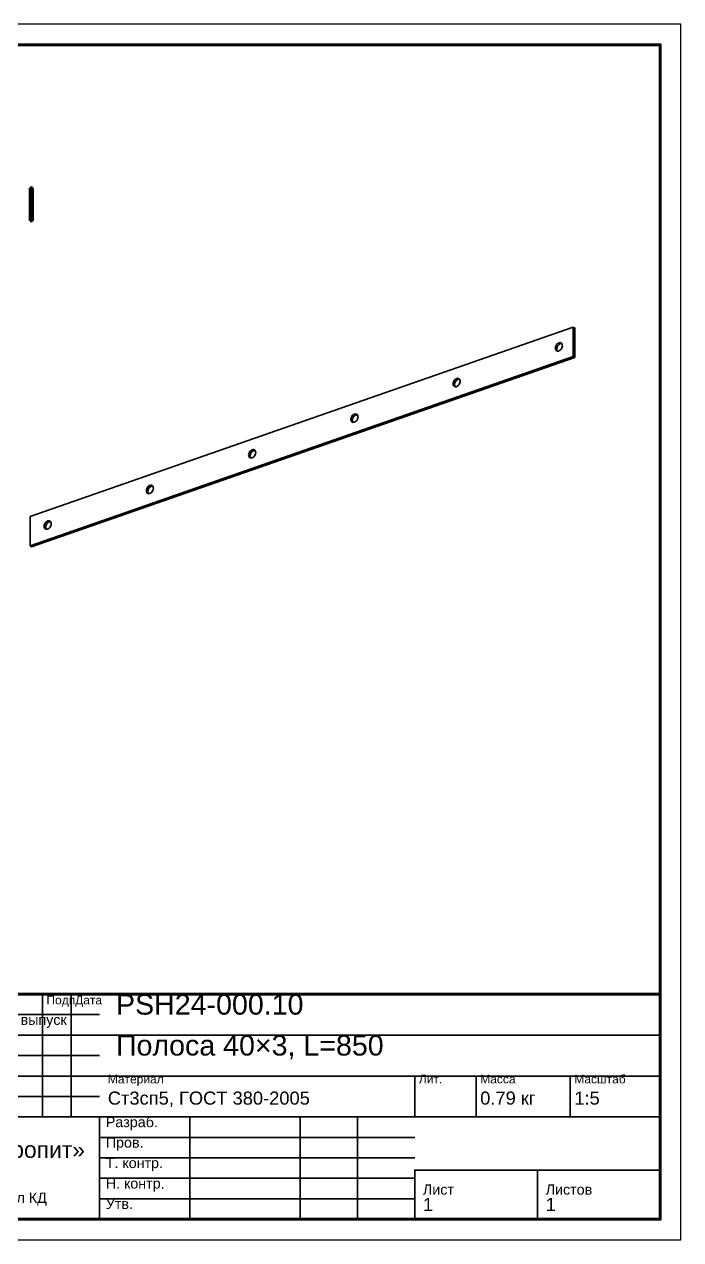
# Model space of a CAD drawing. Header units: millimetres. Extents: x 0 to 420, y 0 to 297.
# Drawn here: x 259.6 to 420, y 0 to 297 of the extents above; entities that cross this region are included whole.
import ezdxf

# ---------------------------------------------------------------- set-up
doc = ezdxf.new("R2010")
doc.units = ezdxf.units.MM
doc.linetypes.add('DASHED', pattern=[1.524, 1.27, -0.254])
doc.styles.add('GOST', font='Arial')

msp = doc.modelspace()

# ---------------------------------------------------------------- linework, layer by layer
at = {"color": 1, "lineweight": 70}
for p, q in [((261, 257), (261.6, 257)), ((261, 249), (261, 257)), ((261.6, 257), (261.6, 249)), ((261.6, 249), (261, 249))]:
    msp.add_line(p, q, dxfattribs=at)
at = {"color": 5, "linetype": 'DASHED', "lineweight": 35}
for p, q in [((261, 257), (261, 249)), ((261.6, 257), (261, 257)), ((261.6, 249), (261.6, 257)), ((261, 254.07), (261, 254.1)), ((261, 254.1), (261, 254.09)), ((261, 254.07), (261, 254.1)), ((261, 254.1), (261, 254.09)), ((261, 254.07), (261, 254.1)), ((261, 254.1), (261, 254.09)), ((261, 254.07), (261, 254.1)), ((261, 254.1), (261, 254.09)), ((261, 254.07), (261, 254.1)), ((261, 254.1), (261, 254.09)), ((261, 254.07), (261, 254.1)), ((261, 254.1), (261, 254.09)), ((261, 254.09), (261, 254.07)), ((261, 254.09), (261, 254.07)), ((261, 254.09), (261, 254.07)), ((261, 254.09), (261, 254.07)), ((261, 254.09), (261, 254.07)), ((261, 254.09), (261, 254.07)), ((261, 253.99), (261, 254.07)), ((261, 254.07), (261, 254.04)), ((261, 253.99), (261, 254.07)), ((261, 254.07), (261, 254.04)), ((261, 253.99), (261, 254.07)), ((261, 254.07), (261, 254.04)), ((261, 253.99), (261, 254.07)), ((261, 254.07), (261, 254.04)), ((261, 253.99), (261, 254.07)), ((261, 254.07), (261, 254.04)), ((261, 253.99), (261, 254.07)), ((261, 254.07), (261, 254.04)), ((261, 254.04), (261, 253.99)), ((261, 254.04), (261, 253.99)), ((261, 254.04), (261, 253.99)), ((261, 254.04), (261, 253.99)), ((261, 254.04), (261, 253.99)), ((261, 254.04), (261, 253.99)), ((261, 253.86), (261, 253.99)), ((261, 253.99), (261, 253.93)), ((261, 253.86), (261, 253.99)), ((261, 253.99), (261, 253.93)), ((261, 253.86), (261, 253.99)), ((261, 253.99), (261, 253.93)), ((261, 253.86), (261, 253.99)), ((261, 253.99), (261, 253.93)), ((261, 253.86), (261, 253.99)), ((261, 253.99), (261, 253.93)), ((261, 253.86), (261, 253.99)), ((261, 253.99), (261, 253.93)), ((261, 253.93), (261, 253.86)), ((261, 253.93), (261, 253.86)), ((261, 253.93), (261, 253.86)), ((261, 253.93), (261, 253.86)), ((261, 253.93), (261, 253.86)), ((261, 253.93), (261, 253.86)), ((261, 253.69), (261, 253.86)), ((261, 253.86), (261, 253.78)), ((261, 253.69), (261, 253.86)), ((261, 253.86), (261, 253.78)), ((261, 253.69), (261, 253.86)), ((261, 253.86), (261, 253.78)), ((261, 253.69), (261, 253.86)), ((261, 253.86), (261, 253.78)), ((261, 253.69), (261, 253.86)), ((261, 253.86), (261, 253.78)), ((261, 253.69), (261, 253.86)), ((261, 253.86), (261, 253.78)), ((261, 253.78), (261, 253.69)), ((261, 253.78), (261, 253.69)), ((261, 253.78), (261, 253.69)), ((261, 253.78), (261, 253.69)), ((261, 253.78), (261, 253.69)), ((261, 253.78), (261, 253.69)), ((261, 253.48), (261, 253.69)), ((261, 253.69), (261, 253.59)), ((261, 253.48), (261, 253.69)), ((261, 253.69), (261, 253.59)), ((261, 253.48), (261, 253.69)), ((261, 253.69), (261, 253.59)), ((261, 253.48), (261, 253.69)), ((261, 253.69), (261, 253.59)), ((261, 253.48), (261, 253.69)), ((261, 253.69), (261, 253.59)), ((261, 253.48), (261, 253.69)), ((261, 253.69), (261, 253.59)), ((261, 253.59), (261, 253.48)), ((261, 253.59), (261, 253.48)), ((261, 253.59), (261, 253.48)), ((261, 253.59), (261, 253.48)), ((261, 253.59), (261, 253.48)), ((261, 253.59), (261, 253.48)), ((261, 253.24), (261, 253.48)), ((261, 253.48), (261, 253.36)), ((261, 253.24), (261, 253.48)), ((261, 253.48), (261, 253.36)), ((261, 253.24), (261, 253.48)), ((261, 253.48), (261, 253.36)), ((261, 253.24), (261, 253.48)), ((261, 253.48), (261, 253.36)), ((261, 253.24), (261, 253.48)), ((261, 253.48), (261, 253.36)), ((261, 253.24), (261, 253.48)), ((261, 253.48), (261, 253.36)), ((261, 253.36), (261, 253.24)), ((261, 253.36), (261, 253.24)), ((261, 253.36), (261, 253.24)), ((261, 253.36), (261, 253.24)), ((261, 253.36), (261, 253.24)), ((261, 253.36), (261, 253.24)), ((261, 253), (261, 253.24)), ((261, 253.24), (261, 253.12)), ((261, 253), (261, 253.24)), ((261, 253.24), (261, 253.12)), ((261, 253), (261, 253.24)), ((261, 253.24), (261, 253.12)), ((261, 253), (261, 253.24)), ((261, 253.24), (261, 253.12)), ((261, 253), (261, 253.24)), ((261, 253.24), (261, 253.12)), ((261, 253), (261, 253.24)), ((261, 253.24), (261, 253.12)), ((261, 253.12), (261, 253)), ((261, 253.12), (261, 253)), ((261, 253.12), (261, 253)), ((261, 253.12), (261, 253)), ((261, 253.12), (261, 253)), ((261, 253.12), (261, 253)), ((261, 253), (261, 252.88)), ((261, 252.76), (261, 253)), ((261, 253), (261, 252.88)), ((261, 252.76), (261, 253)), ((261, 253), (261, 252.88)), ((261, 252.76), (261, 253)), ((261, 253), (261, 252.88)), ((261, 252.76), (261, 253)), ((261, 253), (261, 252.88)), ((261, 252.76), (261, 253)), ((261, 253), (261, 252.88)), ((261, 252.76), (261, 253)), ((261, 252.88), (261, 252.76)), ((261, 252.88), (261, 252.76)), ((261, 252.88), (261, 252.76)), ((261, 252.88), (261, 252.76)), ((261, 252.88), (261, 252.76)), ((261, 252.88), (261, 252.76)), ((261, 252.76), (261, 252.64)), ((261, 252.52), (261, 252.76)), ((261, 252.76), (261, 252.64)), ((261, 252.52), (261, 252.76)), ((261, 252.76), (261, 252.64)), ((261, 252.52), (261, 252.76)), ((261, 252.76), (261, 252.64)), ((261, 252.52), (261, 252.76)), ((261, 252.76), (261, 252.64)), ((261, 252.52), (261, 252.76)), ((261, 252.76), (261, 252.64)), ((261, 252.52), (261, 252.76)), ((261, 252.64), (261, 252.52)), ((261, 252.64), (261, 252.52)), ((261, 252.64), (261, 252.52)), ((261, 252.64), (261, 252.52)), ((261, 252.64), (261, 252.52)), ((261, 252.64), (261, 252.52)), ((261, 252.52), (261, 252.41)), ((261, 252.31), (261, 252.52)), ((261, 252.52), (261, 252.41)), ((261, 252.31), (261, 252.52)), ((261, 252.52), (261, 252.41)), ((261, 252.31), (261, 252.52)), ((261, 252.52), (261, 252.41)), ((261, 252.31), (261, 252.52)), ((261, 252.52), (261, 252.41)), ((261, 252.31), (261, 252.52)), ((261, 252.52), (261, 252.41)), ((261, 252.31), (261, 252.52)), ((261.6, 254.09), (261.6, 254.1)), ((261.6, 254.1), (261.6, 254.07)), ((261.6, 254.09), (261.6, 254.1)), ((261.6, 254.1), (261.6, 254.07)), ((261.6, 254.09), (261.6, 254.1)), ((261.6, 254.1), (261.6, 254.07)), ((261.6, 254.09), (261.6, 254.1)), ((261.6, 254.1), (261.6, 254.07)), ((261.6, 254.09), (261.6, 254.1)), ((261.6, 254.1), (261.6, 254.07)), ((261.6, 254.09), (261.6, 254.1)), ((261.6, 254.1), (261.6, 254.07)), ((261.6, 254.07), (261.6, 254.09)), ((261.6, 254.07), (261.6, 254.09)), ((261.6, 254.07), (261.6, 254.09)), ((261.6, 254.07), (261.6, 254.09)), ((261.6, 254.07), (261.6, 254.09)), ((261.6, 254.07), (261.6, 254.09)), ((261.6, 254.04), (261.6, 254.07)), ((261.6, 254.07), (261.6, 253.99)), ((261.6, 254.04), (261.6, 254.07)), ((261.6, 254.07), (261.6, 253.99)), ((261.6, 254.04), (261.6, 254.07)), ((261.6, 254.07), (261.6, 253.99)), ((261.6, 254.04), (261.6, 254.07)), ((261.6, 254.07), (261.6, 253.99)), ((261.6, 254.04), (261.6, 254.07)), ((261.6, 254.07), (261.6, 253.99)), ((261.6, 254.04), (261.6, 254.07)), ((261.6, 254.07), (261.6, 253.99)), ((261.6, 253.99), (261.6, 254.04)), ((261.6, 253.99), (261.6, 254.04)), ((261.6, 253.99), (261.6, 254.04)), ((261.6, 253.99), (261.6, 254.04)), ((261.6, 253.99), (261.6, 254.04)), ((261.6, 253.99), (261.6, 254.04)), ((261.6, 253.93), (261.6, 253.99)), ((261.6, 253.99), (261.6, 253.86)), ((261.6, 253.93), (261.6, 253.99)), ((261.6, 253.99), (261.6, 253.86)), ((261.6, 253.93), (261.6, 253.99)), ((261.6, 253.99), (261.6, 253.86)), ((261.6, 253.93), (261.6, 253.99)), ((261.6, 253.99), (261.6, 253.86)), ((261.6, 253.93), (261.6, 253.99)), ((261.6, 253.99), (261.6, 253.86)), ((261.6, 253.93), (261.6, 253.99)), ((261.6, 253.99), (261.6, 253.86)), ((261.6, 253.86), (261.6, 253.93)), ((261.6, 253.86), (261.6, 253.93)), ((261.6, 253.86), (261.6, 253.93)), ((261.6, 253.86), (261.6, 253.93)), ((261.6, 253.86), (261.6, 253.93)), ((261.6, 253.86), (261.6, 253.93)), ((261.6, 253.78), (261.6, 253.86)), ((261.6, 253.86), (261.6, 253.69)), ((261.6, 253.78), (261.6, 253.86)), ((261.6, 253.86), (261.6, 253.69)), ((261.6, 253.78), (261.6, 253.86)), ((261.6, 253.86), (261.6, 253.69)), ((261.6, 253.78), (261.6, 253.86)), ((261.6, 253.86), (261.6, 253.69)), ((261.6, 253.78), (261.6, 253.86)), ((261.6, 253.86), (261.6, 253.69)), ((261.6, 253.78), (261.6, 253.86)), ((261.6, 253.86), (261.6, 253.69)), ((261.6, 253.69), (261.6, 253.78)), ((261.6, 253.69), (261.6, 253.78)), ((261.6, 253.69), (261.6, 253.78)), ((261.6, 253.69), (261.6, 253.78)), ((261.6, 253.69), (261.6, 253.78)), ((261.6, 253.69), (261.6, 253.78)), ((261.6, 253.59), (261.6, 253.69)), ((261.6, 253.69), (261.6, 253.48)), ((261.6, 253.59), (261.6, 253.69)), ((261.6, 253.69), (261.6, 253.48)), ((261.6, 253.59), (261.6, 253.69)), ((261.6, 253.69), (261.6, 253.48)), ((261.6, 253.59), (261.6, 253.69)), ((261.6, 253.69), (261.6, 253.48)), ((261.6, 253.59), (261.6, 253.69)), ((261.6, 253.69), (261.6, 253.48)), ((261.6, 253.59), (261.6, 253.69)), ((261.6, 253.69), (261.6, 253.48)), ((261.6, 253.48), (261.6, 253.59)), ((261.6, 253.48), (261.6, 253.59)), ((261.6, 253.48), (261.6, 253.59)), ((261.6, 253.48), (261.6, 253.59)), ((261.6, 253.48), (261.6, 253.59)), ((261.6, 253.48), (261.6, 253.59)), ((261.6, 253.36), (261.6, 253.48)), ((261.6, 253.48), (261.6, 253.24)), ((261.6, 253.36), (261.6, 253.48)), ((261.6, 253.48), (261.6, 253.24)), ((261.6, 253.36), (261.6, 253.48)), ((261.6, 253.48), (261.6, 253.24)), ((261.6, 253.36), (261.6, 253.48)), ((261.6, 253.48), (261.6, 253.24)), ((261.6, 253.36), (261.6, 253.48)), ((261.6, 253.48), (261.6, 253.24)), ((261.6, 253.36), (261.6, 253.48)), ((261.6, 253.48), (261.6, 253.24)), ((261.6, 253.24), (261.6, 253.36)), ((261.6, 253.24), (261.6, 253.36)), ((261.6, 253.24), (261.6, 253.36)), ((261.6, 253.24), (261.6, 253.36)), ((261.6, 253.24), (261.6, 253.36)), ((261.6, 253.24), (261.6, 253.36)), ((261.6, 253.12), (261.6, 253.24)), ((261.6, 253.24), (261.6, 253)), ((261.6, 253.12), (261.6, 253.24)), ((261.6, 253.24), (261.6, 253)), ((261.6, 253.12), (261.6, 253.24)), ((261.6, 253.24), (261.6, 253)), ((261.6, 253.12), (261.6, 253.24)), ((261.6, 253.24), (261.6, 253)), ((261.6, 253.12), (261.6, 253.24)), ((261.6, 253.24), (261.6, 253)), ((261.6, 253.12), (261.6, 253.24)), ((261.6, 253.24), (261.6, 253)), ((261.6, 253), (261.6, 253.12)), ((261.6, 253), (261.6, 253.12)), ((261.6, 253), (261.6, 253.12)), ((261.6, 253), (261.6, 253.12)), ((261.6, 253), (261.6, 253.12)), ((261.6, 253), (261.6, 253.12)), ((261.6, 253), (261.6, 252.76)), ((261.6, 252.88), (261.6, 253)), ((261.6, 253), (261.6, 252.76)), ((261.6, 252.88), (261.6, 253)), ((261.6, 253), (261.6, 252.76)), ((261.6, 252.88), (261.6, 253)), ((261.6, 253), (261.6, 252.76)), ((261.6, 252.88), (261.6, 253)), ((261.6, 253), (261.6, 252.76)), ((261.6, 252.88), (261.6, 253)), ((261.6, 253), (261.6, 252.76)), ((261.6, 252.88), (261.6, 253)), ((261.6, 252.76), (261.6, 252.88)), ((261.6, 252.76), (261.6, 252.88)), ((261.6, 252.76), (261.6, 252.88)), ((261.6, 252.76), (261.6, 252.88)), ((261.6, 252.76), (261.6, 252.88)), ((261.6, 252.76), (261.6, 252.88)), ((261.6, 252.76), (261.6, 252.52)), ((261.6, 252.64), (261.6, 252.76)), ((261.6, 252.76), (261.6, 252.52)), ((261.6, 252.64), (261.6, 252.76)), ((261.6, 252.76), (261.6, 252.52)), ((261.6, 252.64), (261.6, 252.76)), ((261.6, 252.76), (261.6, 252.52)), ((261.6, 252.64), (261.6, 252.76)), ((261.6, 252.76), (261.6, 252.52)), ((261.6, 252.64), (261.6, 252.76)), ((261.6, 252.76), (261.6, 252.52)), ((261.6, 252.64), (261.6, 252.76)), ((261.6, 252.52), (261.6, 252.64)), ((261.6, 252.52), (261.6, 252.64)), ((261.6, 252.52), (261.6, 252.64)), ((261.6, 252.52), (261.6, 252.64)), ((261.6, 252.52), (261.6, 252.64)), ((261.6, 252.52), (261.6, 252.64)), ((261.6, 252.52), (261.6, 252.31)), ((261.6, 252.41), (261.6, 252.52)), ((261.6, 252.52), (261.6, 252.31)), ((261.6, 252.41), (261.6, 252.52)), ((261.6, 252.52), (261.6, 252.31)), ((261.6, 252.41), (261.6, 252.52)), ((261.6, 252.52), (261.6, 252.31)), ((261.6, 252.41), (261.6, 252.52)), ((261.6, 252.52), (261.6, 252.31)), ((261.6, 252.41), (261.6, 252.52)), ((261.6, 252.52), (261.6, 252.31)), ((261.6, 252.41), (261.6, 252.52)), ((261, 252.41), (261, 252.31)), ((261, 252.41), (261, 252.31)), ((261, 252.41), (261, 252.31)), ((261, 252.41), (261, 252.31)), ((261, 252.41), (261, 252.31)), ((261, 252.41), (261, 252.31)), ((261, 252.31), (261, 252.22)), ((261, 252.14), (261, 252.31)), ((261, 252.31), (261, 252.22)), ((261, 252.14), (261, 252.31)), ((261, 252.31), (261, 252.22)), ((261, 252.14), (261, 252.31)), ((261, 252.31), (261, 252.22)), ((261, 252.14), (261, 252.31)), ((261, 252.31), (261, 252.22)), ((261, 252.14), (261, 252.31)), ((261, 252.31), (261, 252.22)), ((261, 252.14), (261, 252.31)), ((261, 252.22), (261, 252.14)), ((261, 252.22), (261, 252.14)), ((261, 252.22), (261, 252.14)), ((261, 252.22), (261, 252.14)), ((261, 252.22), (261, 252.14)), ((261, 252.22), (261, 252.14)), ((261, 252.14), (261, 252.07)), ((261, 252.01), (261, 252.14)), ((261, 252.14), (261, 252.07)), ((261, 252.01), (261, 252.14)), ((261, 252.14), (261, 252.07)), ((261, 252.01), (261, 252.14)), ((261, 252.14), (261, 252.07)), ((261, 252.01), (261, 252.14)), ((261, 252.14), (261, 252.07)), ((261, 252.01), (261, 252.14)), ((261, 252.14), (261, 252.07)), ((261, 252.01), (261, 252.14)), ((261, 252.07), (261, 252.01)), ((261, 252.07), (261, 252.01)), ((261, 252.07), (261, 252.01)), ((261, 252.07), (261, 252.01)), ((261, 252.07), (261, 252.01)), ((261, 252.07), (261, 252.01)), ((261, 252.01), (261, 251.96)), ((261, 251.93), (261, 252.01)), ((261, 252.01), (261, 251.96)), ((261, 251.93), (261, 252.01)), ((261, 252.01), (261, 251.96)), ((261, 251.93), (261, 252.01)), ((261, 252.01), (261, 251.96)), ((261, 251.93), (261, 252.01)), ((261, 252.01), (261, 251.96)), ((261, 251.93), (261, 252.01)), ((261, 252.01), (261, 251.96)), ((261, 251.93), (261, 252.01)), ((261, 251.96), (261, 251.93)), ((261, 251.96), (261, 251.93)), ((261, 251.96), (261, 251.93)), ((261, 251.96), (261, 251.93)), ((261, 251.96), (261, 251.93)), ((261, 251.96), (261, 251.93)), ((261, 251.93), (261, 251.91)), ((261, 251.9), (261, 251.93)), ((261, 251.93), (261, 251.91)), ((261, 251.9), (261, 251.93)), ((261, 251.93), (261, 251.91)), ((261, 251.9), (261, 251.93)), ((261, 251.93), (261, 251.91)), ((261, 251.9), (261, 251.93)), ((261, 251.93), (261, 251.91)), ((261, 251.9), (261, 251.93)), ((261, 251.93), (261, 251.91)), ((261, 251.9), (261, 251.93)), ((261, 251.91), (261, 251.9)), ((261, 251.91), (261, 251.9)), ((261, 251.91), (261, 251.9)), ((261, 251.91), (261, 251.9)), ((261, 251.91), (261, 251.9)), ((261, 251.91), (261, 251.9)), ((261.6, 252.31), (261.6, 252.41)), ((261.6, 252.31), (261.6, 252.41)), ((261.6, 252.31), (261.6, 252.41)), ((261.6, 252.31), (261.6, 252.41)), ((261.6, 252.31), (261.6, 252.41)), ((261.6, 252.31), (261.6, 252.41)), ((261.6, 252.31), (261.6, 252.14)), ((261.6, 252.22), (261.6, 252.31)), ((261.6, 252.31), (261.6, 252.14)), ((261.6, 252.22), (261.6, 252.31)), ((261.6, 252.31), (261.6, 252.14)), ((261.6, 252.22), (261.6, 252.31)), ((261.6, 252.31), (261.6, 252.14)), ((261.6, 252.22), (261.6, 252.31)), ((261.6, 252.31), (261.6, 252.14)), ((261.6, 252.22), (261.6, 252.31)), ((261.6, 252.31), (261.6, 252.14)), ((261.6, 252.22), (261.6, 252.31)), ((261.6, 252.14), (261.6, 252.22)), ((261.6, 252.14), (261.6, 252.22)), ((261.6, 252.14), (261.6, 252.22)), ((261.6, 252.14), (261.6, 252.22)), ((261.6, 252.14), (261.6, 252.22)), ((261.6, 252.14), (261.6, 252.22)), ((261.6, 252.14), (261.6, 252.01)), ((261.6, 252.07), (261.6, 252.14)), ((261.6, 252.14), (261.6, 252.01)), ((261.6, 252.07), (261.6, 252.14)), ((261.6, 252.14), (261.6, 252.01)), ((261.6, 252.07), (261.6, 252.14)), ((261.6, 252.14), (261.6, 252.01)), ((261.6, 252.07), (261.6, 252.14)), ((261.6, 252.14), (261.6, 252.01)), ((261.6, 252.07), (261.6, 252.14)), ((261.6, 252.14), (261.6, 252.01)), ((261.6, 252.07), (261.6, 252.14)), ((261.6, 252.01), (261.6, 252.07)), ((261.6, 252.01), (261.6, 252.07)), ((261.6, 252.01), (261.6, 252.07)), ((261.6, 252.01), (261.6, 252.07)), ((261.6, 252.01), (261.6, 252.07)), ((261.6, 252.01), (261.6, 252.07)), ((261.6, 252.01), (261.6, 251.93)), ((261.6, 251.96), (261.6, 252.01)), ((261.6, 252.01), (261.6, 251.93)), ((261.6, 251.96), (261.6, 252.01)), ((261.6, 252.01), (261.6, 251.93)), ((261.6, 251.96), (261.6, 252.01)), ((261.6, 252.01), (261.6, 251.93)), ((261.6, 251.96), (261.6, 252.01)), ((261.6, 252.01), (261.6, 251.93)), ((261.6, 251.96), (261.6, 252.01)), ((261.6, 252.01), (261.6, 251.93)), ((261.6, 251.96), (261.6, 252.01)), ((261.6, 251.93), (261.6, 251.96)), ((261.6, 251.93), (261.6, 251.96)), ((261.6, 251.93), (261.6, 251.96)), ((261.6, 251.93), (261.6, 251.96)), ((261.6, 251.93), (261.6, 251.96)), ((261.6, 251.93), (261.6, 251.96)), ((261.6, 251.93), (261.6, 251.9)), ((261.6, 251.91), (261.6, 251.93)), ((261.6, 251.93), (261.6, 251.9)), ((261.6, 251.91), (261.6, 251.93)), ((261.6, 251.93), (261.6, 251.9)), ((261.6, 251.91), (261.6, 251.93)), ((261.6, 251.93), (261.6, 251.9)), ((261.6, 251.91), (261.6, 251.93)), ((261.6, 251.93), (261.6, 251.9)), ((261.6, 251.91), (261.6, 251.93)), ((261.6, 251.93), (261.6, 251.9)), ((261.6, 251.91), (261.6, 251.93)), ((261.6, 251.9), (261.6, 251.91)), ((261.6, 251.9), (261.6, 251.91)), ((261.6, 251.9), (261.6, 251.91)), ((261.6, 251.9), (261.6, 251.91)), ((261.6, 251.9), (261.6, 251.91)), ((261.6, 251.9), (261.6, 251.91)), ((261, 249), (261.6, 249))]:
    msp.add_line(p, q, dxfattribs=at)
at = {"color": 1, "lineweight": 35}
for p, q in [((393.75, 223), (261, 176.72)), ((393.75, 215.8), (393.75, 223)), ((393.75, 223), (394.12, 222.8)), ((394.12, 222.8), (394.12, 215.6)), ((389.41, 218.15), (389.38, 217.95)), ((389.38, 217.95), (389.38, 217.75)), ((389.38, 217.75), (389.42, 217.58)), ((389.55, 218.54), (389.41, 218.15)), ((389.42, 217.58), (389.49, 217.42)), ((389.49, 217.42), (389.59, 217.3)), ((389.81, 218.89), (389.55, 218.54)), ((389.59, 217.3), (389.71, 217.21)), ((389.71, 217.21), (389.91, 217.14)), ((389.75, 217.68), (389.8, 218.01)), ((389.79, 217.38), (389.75, 217.68)), ((389.92, 217.14), (389.79, 217.38)), ((389.8, 218.01), (389.93, 218.34)), ((389.96, 219.02), (389.81, 218.89)), ((389.91, 217.14), (390.15, 217.16)), ((389.93, 218.34), (390.13, 218.63)), ((390.13, 219.12), (389.96, 219.02)), ((390.29, 219.18), (390.13, 219.12)), ((390.13, 218.63), (390.38, 218.85)), ((390.15, 217.16), (390.39, 217.25)), ((390.46, 219.21), (390.29, 219.18)), ((390.38, 218.85), (390.66, 218.98)), ((390.39, 217.25), (390.61, 217.42)), ((390.62, 219.19), (390.46, 219.21)), ((390.61, 217.42), (390.81, 217.64)), ((390.76, 219.14), (390.62, 219.19)), ((390.66, 218.98), (390.93, 219)), ((390.9, 219.03), (390.76, 219.14)), ((390.81, 217.64), (390.96, 217.91)), ((391.01, 218.88), (390.9, 219.03)), ((390.96, 217.91), (391.06, 218.19)), ((391.07, 218.69), (391.01, 218.88)), ((391.06, 218.19), (391.09, 218.47)), ((391.09, 218.47), (391.07, 218.69)), ((393.75, 215.8), (261, 169.52)), ((261.37, 169.32), (394.12, 215.6)), ((394.12, 215.6), (393.75, 215.8)), ((364.42, 209.44), (364.39, 209.23)), ((364.39, 209.23), (364.39, 209.04)), ((364.39, 209.04), (364.43, 208.87)), ((364.57, 209.83), (364.42, 209.44)), ((364.43, 208.87), (364.5, 208.71)), ((364.5, 208.71), (364.6, 208.59)), ((364.82, 210.18), (364.57, 209.83)), ((364.6, 208.59), (364.72, 208.5)), ((364.72, 208.5), (364.93, 208.43)), ((364.76, 208.97), (364.81, 209.3)), ((364.8, 208.67), (364.76, 208.97)), ((364.93, 208.43), (364.8, 208.67)), ((364.81, 209.3), (364.94, 209.63)), ((364.97, 210.31), (364.82, 210.18)), ((364.93, 208.43), (365.16, 208.45)), ((364.94, 209.63), (365.14, 209.92)), ((365.14, 210.41), (364.97, 210.31)), ((365.31, 210.47), (365.14, 210.41)), ((365.14, 209.92), (365.4, 210.14)), ((365.16, 208.45), (365.4, 208.54)), ((365.47, 210.5), (365.31, 210.47)), ((365.4, 210.14), (365.67, 210.27)), ((365.4, 208.54), (365.62, 208.71)), ((365.63, 210.48), (365.47, 210.5)), ((365.62, 208.71), (365.82, 208.93)), ((365.77, 210.43), (365.63, 210.48)), ((365.67, 210.27), (365.94, 210.29)), ((365.91, 210.32), (365.77, 210.43)), ((365.82, 208.93), (365.97, 209.19)), ((366.02, 210.17), (365.91, 210.32)), ((365.97, 209.19), (366.07, 209.48)), ((366.08, 209.98), (366.02, 210.17)), ((366.07, 209.48), (366.1, 209.76)), ((366.1, 209.76), (366.08, 209.98)), ((339.43, 200.73), (339.4, 200.52)), ((339.4, 200.52), (339.41, 200.33)), ((339.41, 200.33), (339.44, 200.16)), ((339.58, 201.12), (339.43, 200.73)), ((339.44, 200.16), (339.51, 200)), ((339.51, 200), (339.61, 199.88)), ((339.83, 201.46), (339.58, 201.12)), ((339.61, 199.88), (339.73, 199.79)), ((339.73, 199.79), (339.94, 199.72)), ((339.77, 200.26), (339.82, 200.59)), ((339.81, 199.96), (339.77, 200.26)), ((339.94, 199.72), (339.81, 199.96)), ((339.82, 200.59), (339.95, 200.92)), ((339.99, 201.6), (339.83, 201.46)), ((339.94, 199.72), (340.17, 199.74)), ((339.95, 200.92), (340.16, 201.21)), ((340.15, 201.7), (339.99, 201.6)), ((340.32, 201.76), (340.15, 201.7)), ((340.16, 201.21), (340.41, 201.43)), ((340.17, 199.74), (340.41, 199.83)), ((340.48, 201.79), (340.32, 201.76)), ((340.41, 201.43), (340.68, 201.55)), ((340.41, 199.83), (340.64, 200)), ((340.64, 201.77), (340.48, 201.79)), ((340.78, 201.72), (340.64, 201.77)), ((340.64, 200), (340.83, 200.22)), ((340.68, 201.55), (340.95, 201.58)), ((340.92, 201.61), (340.78, 201.72)), ((340.83, 200.22), (340.99, 200.48)), ((341.03, 201.46), (340.92, 201.61)), ((340.99, 200.48), (341.08, 200.77)), ((341.09, 201.27), (341.03, 201.46)), ((341.08, 200.77), (341.12, 201.05)), ((341.12, 201.05), (341.09, 201.27)), ((315.33, 193.05), (315.16, 192.99)), ((315.5, 193.08), (315.33, 193.05)), ((315.65, 193.06), (315.5, 193.08)), ((315.8, 193.01), (315.65, 193.06)), ((314.44, 192.01), (314.41, 191.81)), ((314.41, 191.81), (314.42, 191.62)), ((314.42, 191.62), (314.46, 191.44)), ((314.59, 192.41), (314.44, 192.01)), ((314.46, 191.44), (314.52, 191.29)), ((314.52, 191.29), (314.62, 191.17)), ((314.84, 192.75), (314.59, 192.41)), ((314.62, 191.17), (314.74, 191.08)), ((314.74, 191.08), (314.95, 191.01)), ((314.79, 191.55), (314.83, 191.88)), ((314.83, 191.25), (314.79, 191.55)), ((314.83, 191.88), (314.97, 192.21)), ((314.95, 191.01), (314.83, 191.25)), ((315, 192.89), (314.84, 192.75)), ((314.95, 191.01), (315.18, 191.03)), ((314.97, 192.21), (315.17, 192.5)), ((315.16, 192.99), (315, 192.89)), ((315.17, 192.5), (315.42, 192.71)), ((315.18, 191.03), (315.42, 191.12)), ((315.42, 192.71), (315.69, 192.84)), ((315.42, 191.12), (315.65, 191.28)), ((315.65, 191.28), (315.85, 191.51)), ((315.69, 192.84), (315.96, 192.87)), ((315.94, 192.9), (315.8, 193.01)), ((315.85, 191.51), (316, 191.77)), ((316.04, 192.75), (315.94, 192.9)), ((316, 191.77), (316.1, 192.06)), ((316.11, 192.56), (316.04, 192.75)), ((316.1, 192.06), (316.13, 192.34)), ((316.13, 192.34), (316.11, 192.56)), ((290.01, 184.18), (289.86, 184.04)), ((290.17, 184.28), (290.01, 184.18)), ((290.34, 184.34), (290.17, 184.28)), ((290.51, 184.37), (290.34, 184.34)), ((290.67, 184.35), (290.51, 184.37)), ((290.81, 184.3), (290.67, 184.35)), ((290.71, 184.13), (290.98, 184.16)), ((290.95, 184.19), (290.81, 184.3)), ((291.05, 184.04), (290.95, 184.19)), ((289.45, 183.3), (289.43, 183.1)), ((289.43, 183.1), (289.43, 182.91)), ((289.43, 182.91), (289.47, 182.73)), ((289.6, 183.7), (289.45, 183.3)), ((289.47, 182.73), (289.54, 182.58)), ((289.54, 182.58), (289.63, 182.46)), ((289.86, 184.04), (289.6, 183.7)), ((289.63, 182.46), (289.76, 182.37)), ((289.76, 182.37), (289.96, 182.3)), ((289.8, 182.84), (289.85, 183.17)), ((289.84, 182.54), (289.8, 182.84)), ((289.96, 182.3), (289.84, 182.54)), ((289.85, 183.17), (289.98, 183.5)), ((289.96, 182.3), (290.2, 182.32)), ((289.98, 183.5), (290.18, 183.78)), ((290.18, 183.78), (290.43, 184)), ((290.2, 182.32), (290.43, 182.41)), ((290.43, 184), (290.71, 184.13)), ((290.43, 182.41), (290.66, 182.57)), ((290.66, 182.57), (290.86, 182.8)), ((290.86, 182.8), (291.01, 183.06)), ((291.01, 183.06), (291.11, 183.35)), ((291.12, 183.85), (291.05, 184.04)), ((291.11, 183.35), (291.14, 183.63)), ((291.14, 183.63), (291.12, 183.85)), ((261, 176.72), (261, 169.52)), ((264.87, 175.33), (264.62, 174.99)), ((265.02, 175.46), (264.87, 175.33)), ((265.19, 175.56), (265.02, 175.46)), ((265.36, 175.63), (265.19, 175.56)), ((265.19, 175.07), (265.44, 175.29)), ((265.52, 175.65), (265.36, 175.63)), ((265.44, 175.29), (265.72, 175.42)), ((265.68, 175.64), (265.52, 175.65)), ((265.82, 175.59), (265.68, 175.64)), ((265.72, 175.42), (265.99, 175.45)), ((265.96, 175.48), (265.82, 175.59)), ((266.07, 175.33), (265.96, 175.48)), ((266.13, 175.14), (266.07, 175.33)), ((264.47, 174.59), (264.44, 174.39)), ((264.44, 174.39), (264.44, 174.2)), ((264.44, 174.2), (264.48, 174.02)), ((264.62, 174.99), (264.47, 174.59)), ((264.48, 174.02), (264.55, 173.87)), ((264.55, 173.87), (264.65, 173.75)), ((264.65, 173.75), (264.77, 173.65)), ((264.77, 173.65), (264.98, 173.59)), ((264.81, 174.13), (264.86, 174.46)), ((264.85, 173.83), (264.81, 174.13)), ((264.98, 173.59), (264.85, 173.83)), ((264.86, 174.46), (264.99, 174.79)), ((264.98, 173.59), (265.21, 173.61)), ((264.99, 174.79), (265.19, 175.07)), ((265.21, 173.61), (265.45, 173.7)), ((265.45, 173.7), (265.67, 173.86)), ((265.67, 173.86), (265.87, 174.09)), ((265.87, 174.09), (266.02, 174.35)), ((266.02, 174.35), (266.12, 174.64)), ((266.12, 174.64), (266.15, 174.92)), ((266.15, 174.92), (266.13, 175.14)), ((261, 169.52), (261.37, 169.32))]:
    msp.add_line(p, q, dxfattribs=at)
at = {"color": 7, "lineweight": 35}
for p, q in [((264, 30), (264, 60)), ((271, 30), (271, 60)), ((230, 55), (278, 55)), ((230, 50), (278, 50)), ((278, 50), (415, 50)), ((230, 45), (278, 45)), ((230, 40), (278, 40)), ((278, 40), (415, 40)), ((355, 30), (355, 40)), ((370, 30), (370, 40)), ((393, 30), (393, 40)), ((230, 35), (278, 35)), ((230, 30), (278, 30)), ((278, 30), (415, 30)), ((300, 5), (300, 30)), ((327, 5), (327, 30)), ((341, 5), (341, 30)), ((278, 25), (355, 25)), ((278, 20), (355, 20)), ((278, 15), (355, 15)), ((355, 17), (415, 17)), ((278, 10), (355, 10))]:
    msp.add_line(p, q, dxfattribs=at)
at = {"color": 7, "lineweight": 25}
msp.add_lwpolyline([(0, 0), (420, 0), (420, 297), (0, 297)], close=True, dxfattribs=at)
at = {"color": 7, "lineweight": 70}
for points in [[(20, 5), (415, 5), (415, 292), (20, 292)], [(230, 5), (415, 5), (415, 60), (230, 60)]]:
    msp.add_lwpolyline(points, close=True, dxfattribs=at)
at = {"color": 7, "lineweight": 35}
for points in [[(230, 5), (278, 5), (278, 30), (230, 30)], [(355, 5), (385, 5), (385, 17), (355, 17)], [(385, 5), (415, 5), (415, 17), (385, 17)]]:
    msp.add_lwpolyline(points, close=True, dxfattribs=at)

# ---------------------------------------------------------------- texts
at = {"color": 3, "style": 'GOST'}
for s, height, p in [('Подп.', 2.1, (265, 57.5)), ('Дата', 2.1, (272, 57.5)), ('PSH24-000.10', 5, (282, 55)), ('Первый выпуск', 2.5, (245, 52.5)), ('Полоса 40×3, L=850', 5, (282, 45)), ('Материал', 2.1, (280, 38.2)), ('Лит.', 2.1, (356, 38.2)), ('Масса', 2.1, (371, 38.2)), ('Масштаб', 2.1, (394, 38.2)), ('Ст3сп5, ГОСТ 380-2005', 3.2, (280, 33)), ('0.79 кг', 3.2, (371, 33)), ('1:5', 3.2, (394, 33)), ('Разраб.', 2.5, (279.5, 27.5)), ('ООО «Европит»', 4, (232, 20)), ('Пров.', 2.5, (279.5, 22.5)), ('Т. контр.', 2.5, (279.5, 17.5)), ('Н. контр.', 2.5, (279.5, 12.5)), ('Лист', 2.5, (357, 11)), ('Листов', 2.5, (387, 11)), ('Разраб. — отдел КД', 2.5, (232, 9)), ('Утв.', 2.5, (279.5, 7.5)), ('1', 3.2, (357, 7)), ('1', 3.2, (387, 7))]:
    msp.add_text(s, height=height, dxfattribs=at).set_placement(p)

doc.saveas('drawing.dxf')
